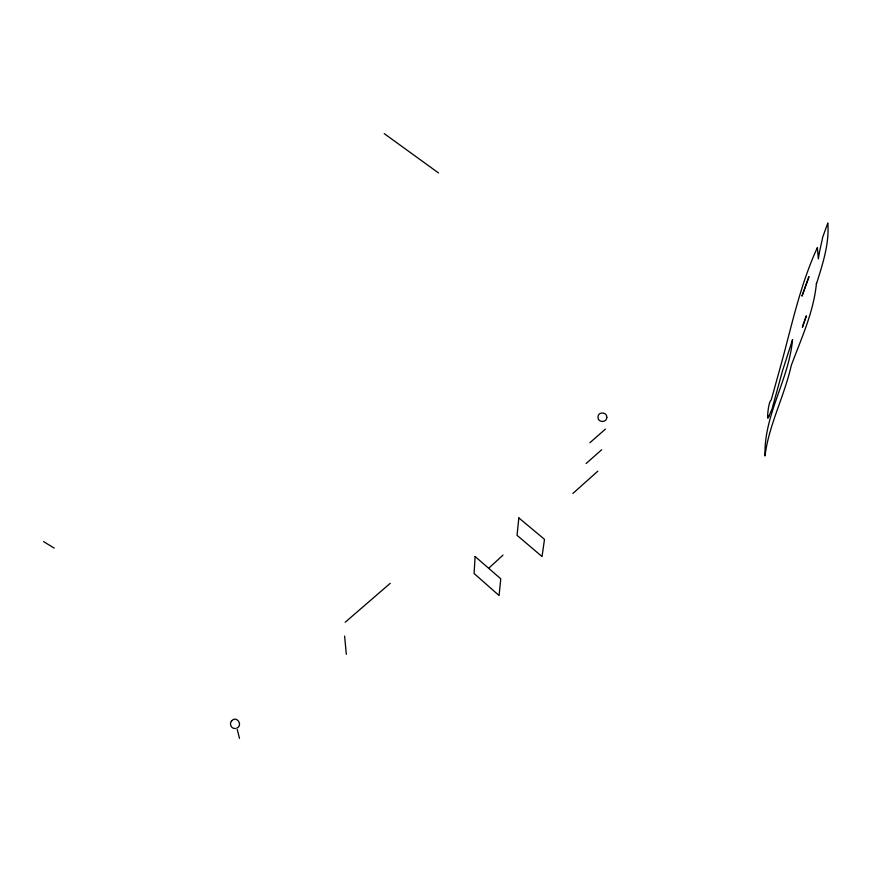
<?xml version="1.0" encoding="UTF-8"?>
<svg xmlns="http://www.w3.org/2000/svg" width="872" height="872" viewBox="0 0 872 872"><rect width="100%" height="100%" fill="white"/><g stroke="black" fill="none" stroke-linecap="round" stroke-linejoin="round"><path stroke-width="1.31" d="M606.77 417.601C607.501 411.835 597.843 411.322 597.985 417.132C597.636 422.735 606.934 422.953 606.781 417.307M236.694 728.164C243.234 725.613 236.988 715.432 231.908 720.577M231.331 721.264L231.941 720.544M231.363 721.209C228.933 724.163 231.647 729.221 235.495 728.502M489.268 567.737L502.991 555.104M572.85 493.476L597.843 471.163M586.093 463.544L601.691 449.745M589.864 442.758L605.386 429.122M345.181 622.259L390.231 583.313M43.6 541.632L54.195 548.096M384.214 133.612L438.551 172.972M237.239 729.472L239.495 738.388M344.614 636.102L346.315 654.338M819.32 252.826L818.361 258.897L817.369 247.561C799.788 286.125 791.961 325.038 780.723 365.771L771.262 399.91C767.763 401.981 766.63 425.808 768.537 415.911L768.668 416.881L772.102 408.772L782.402 371.178L792.561 339.557C788.822 380.29 763.643 415.018 765.017 455.969C768.755 425.078 784.201 396.836 791.264 365.488C801.161 338.696 813.707 312.176 816.443 283.302L816.486 283.749C822.601 264.347 829.501 243.528 827.822 223.003L822.743 237.042L819.32 252.826M475.109 556.532L474.085 573.493L499.1 595.543L500.757 578.768L475.109 556.532M518.84 517.913L517.031 535.299L542.035 556.565L544.499 539.332L518.84 517.913M808.911 276.86L802.055 295.902L808.911 276.86M803.483 323.904L802.425 327.24L806.349 315.849L803.483 323.904"/></g></svg>
